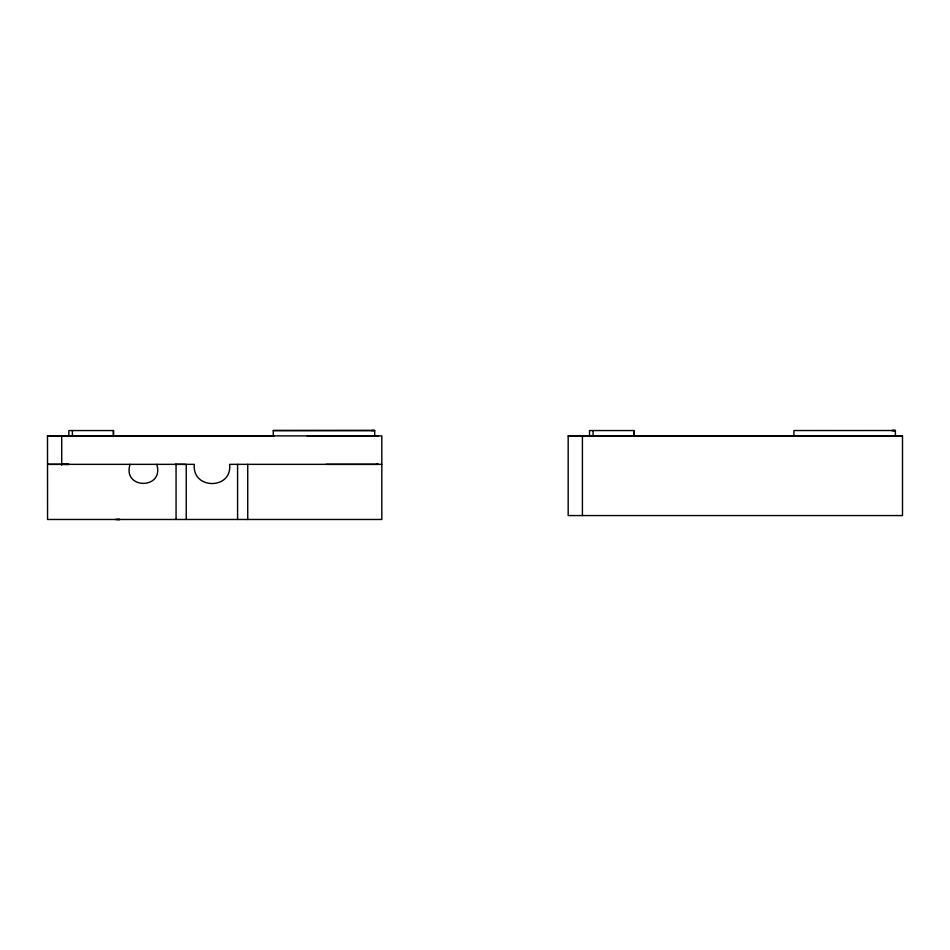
<?xml version="1.0" encoding="UTF-8"?>
<svg xmlns="http://www.w3.org/2000/svg" width="950" height="950" viewBox="0 0 950 950"><rect width="100%" height="100%" fill="white"/><g stroke="black" fill="none" stroke-linecap="round" stroke-linejoin="round"><path stroke-width="1.43" d="M191.342 435.86L156.56 435.896M712.025 435.86L677.243 435.896M326.076 464.348L378.266 464.348L229.603 464.348C232.607 489.915 191.746 489.927 194.322 464.348L47.559 464.348L68.839 464.36L65.277 464.348M273.256 436.454L273.256 430.54L374.704 430.516L374.704 435.896M371.153 430.54L374.704 430.516L273.256 430.54M63.507 435.896L378.266 435.896L374.704 435.86M67.011 435.884L72.295 435.86L61.726 435.896L68.839 435.86L61.726 435.896L61.726 465.227M113.584 435.896L130.328 435.955L113.584 435.896L113.584 430.552L68.839 430.552L68.839 435.896M647.306 435.86L651.011 435.955L634.268 435.896L634.268 430.552L589.523 430.552L589.523 435.896M119.653 519.472L115.259 519.472M119.997 519.472L116.957 519.472M229.603 435.896L247.736 435.884M568.183 435.896L902.5 435.896L902.5 515.565L568.183 515.565L568.183 435.896L590.164 435.896M750.286 435.896L768.419 435.884M251.999 435.896L273.256 435.884M274.027 435.896L47.5 435.896L47.559 519.472L381.817 519.472L381.817 435.896L307.123 435.884M896.004 435.896L902.5 435.896M772.682 435.896L793.927 435.884M376.485 464.348L381.817 464.348M117.907 435.896L123.951 435.907M175.121 464.348L185.143 464.348M680.889 435.86L715.207 435.896M160.206 435.86L194.524 435.896M63.507 464.348L68.839 464.36M898.938 435.896L582.409 435.896L582.409 515.565M895.387 435.896L895.387 430.516L793.927 430.54L793.927 436.454M634.018 430.552L634.018 436.466M593.073 430.552L593.073 436.466M247.736 464.348L247.736 519.472M237.583 464.348L237.583 519.472M186.224 464.348L186.224 519.472M176.059 464.348L176.059 519.472M156.75 464.348C164.683 489.701 122.111 489.678 130.055 464.348M113.335 430.552L113.335 436.466M72.402 430.552L72.402 436.466M592.978 435.86L582.409 435.896L592.978 435.86M893.606 430.528L891.824 430.54L895.387 430.516L893.606 430.528M68.839 435.872L47.5 435.896L68.839 435.872"/></g></svg>
